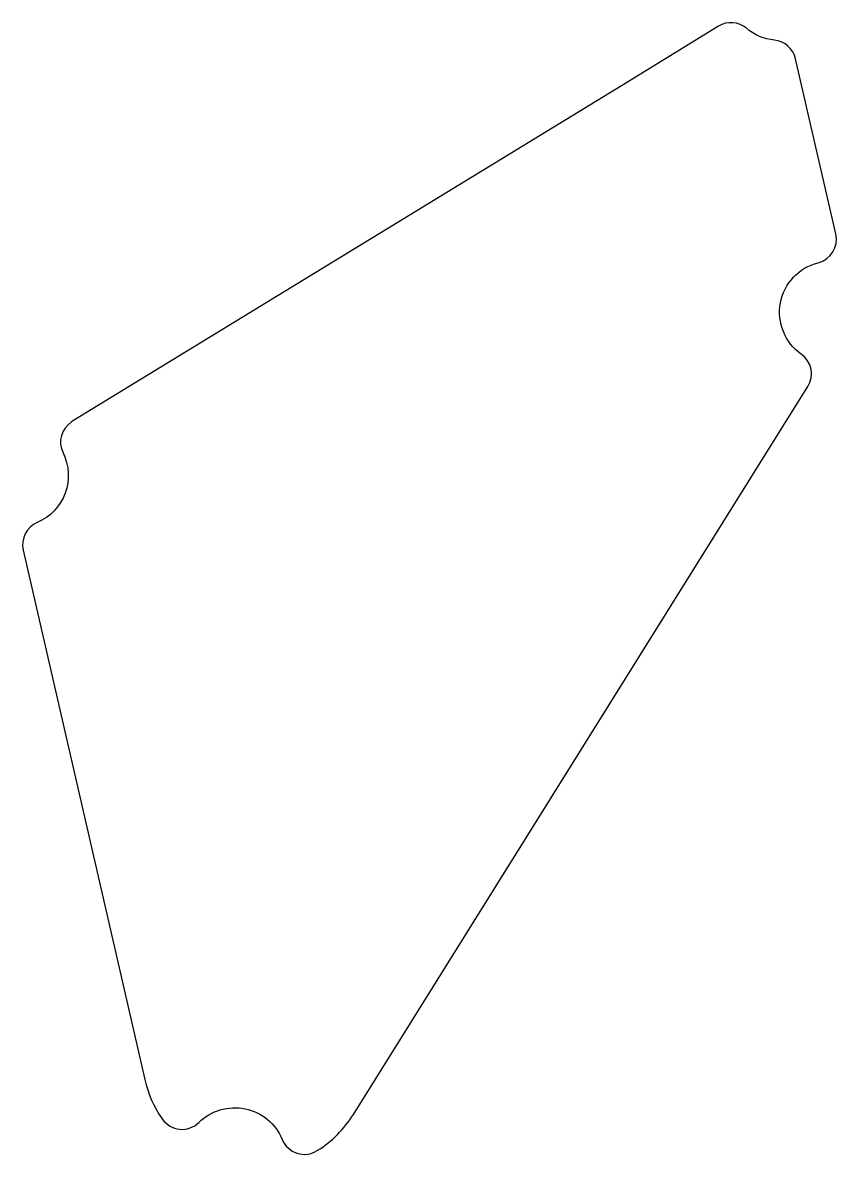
# Model space of a CAD drawing. Header units: millimetres. Extents: x -267 to -132, y 128 to 316.
import ezdxf

# ---------------------------------------------------------------- set-up
doc = ezdxf.new("R2010")
doc.units = ezdxf.units.MM
doc.layers.get('0').update_dxf_attribs({"linetype": 'CONTINUOUS'})

msp = doc.modelspace()

# ---------------------------------------------------------------- linework, layer by layer
msp.add_lwpolyline([(-167.63, 305.43), (-258.56, 249.82), (-258.9, 249.61, 0.381967), (-260.33, 244.47, -0.430106), (-264.61, 232.9, 0.362778), (-266.93, 228.32), (-246.75, 140.44, 0.095264), (-243.85, 133.88, 0.465432), (-237.76, 133.3, -0.53264), (-223.94, 130.48, 0.465432), (-218.11, 128.62, 0.113137), (-212.12, 134.63), (-136.67, 255.48, 0.397864), (-137.76, 260.87, -0.640504), (-134.95, 276.05, 0.407507), (-132.03, 280.82), (-138.71, 309.91, 0.321467), (-142.21, 313, -0.151204), (-146.84, 314.96, 0.323365), (-151.51, 315.32)], format="xyb", close=True)
msp.add_lwpolyline([(-167.63, 305.43), (-258.56, 249.82), (-258.9, 249.61, 0.381967), (-260.33, 244.47, -0.430106), (-264.61, 232.9, 0.362778), (-266.93, 228.32), (-246.75, 140.44, 0.095264), (-243.85, 133.88, 0.465432), (-237.76, 133.3, -0.53264), (-223.94, 130.48, 0.465432), (-218.11, 128.62, 0.113137), (-212.12, 134.63), (-136.67, 255.48, 0.397864), (-137.76, 260.87, -0.640504), (-134.95, 276.05, 0.407507), (-132.03, 280.82), (-138.71, 309.91, 0.321467), (-142.21, 313, -0.151204), (-146.84, 314.96, 0.323365), (-151.51, 315.32)], format="xyb", close=True)

doc.saveas('drawing.dxf')
